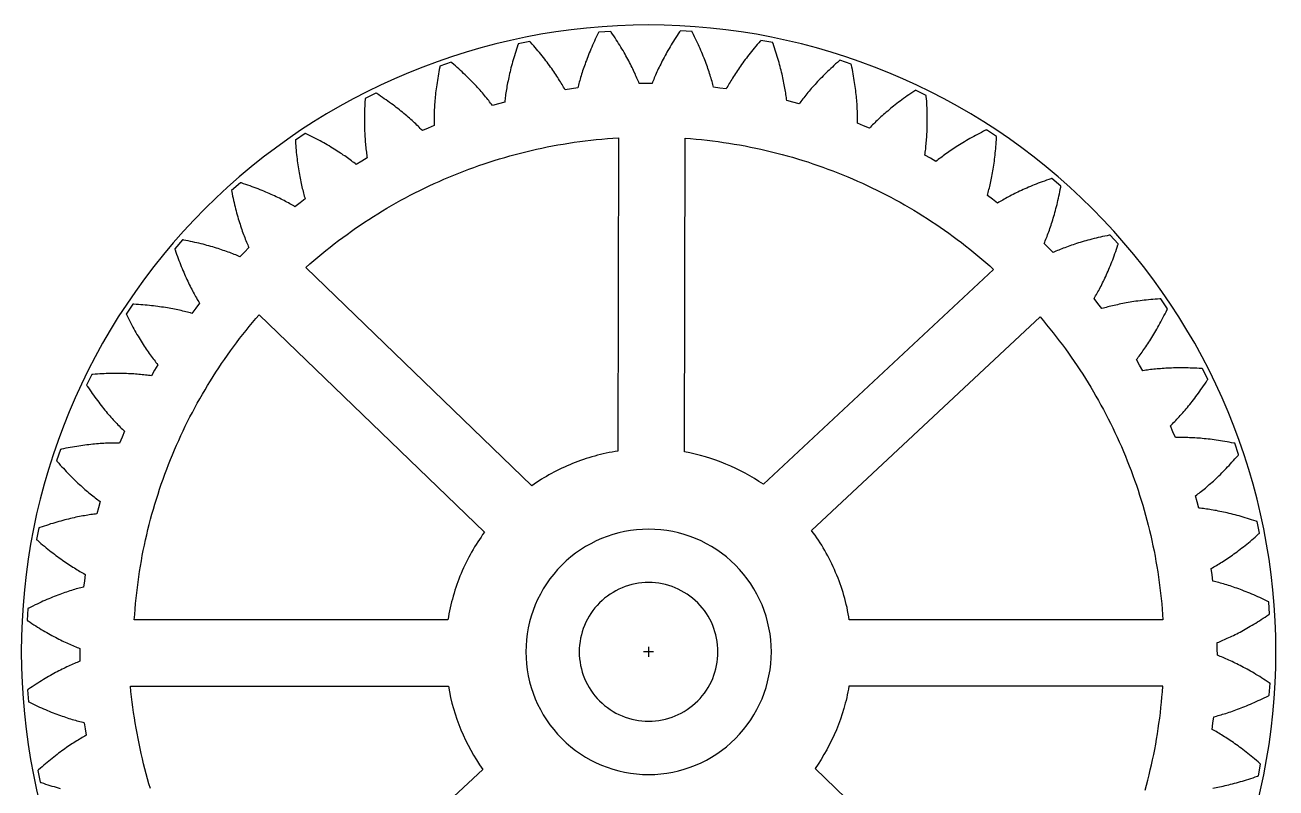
# Model space of a CAD drawing. Extents: x 110 to 1151, y 62 to 319.
# Drawn here: x 916.7 to 1151.1, y 171.1 to 314.2 of the extents above; entities that cross this region are included whole.
import ezdxf

# ---------------------------------------------------------------- set-up
doc = ezdxf.new("R2010")
doc.units = 0
for name, color, linetype in [('GEARPOCKET', 96, 'CONTINUOUS'), ('HOLES', 1, 'CONTINUOUS'), ('POCKET', 5, 'CONTINUOUS'), ('PROFILE', 7, 'CONTINUOUS')]:
    doc.layers.add(name, color=color, linetype=linetype)

msp = doc.modelspace()

# ---------------------------------------------------------------- linework, layer by layer
at = {"layer": 'GEARPOCKET'}
for points in [[(1033.58, 314.22, 0.414214), (916.02, 196.66, 0.414214), (1033.58, 79.09, 0.414214), (1151.15, 196.66, 0.414214)], [(1033.58, 219.66, 0.414214), (1010.58, 196.66, 0.414214), (1033.58, 173.66, 0.414214), (1056.58, 196.66, 0.414214)]]:
    msp.add_lwpolyline(points, format="xyb", close=True, dxfattribs=at)
at = {"layer": 'HOLES'}
for points in [[(1011.69, 227.82), (969.35, 268.76), (970.09, 269.41), (970.84, 270.06), (971.59, 270.7), (972.36, 271.33), (973.12, 271.96), (973.9, 272.57), (974.68, 273.18), (975.47, 273.78), (976.26, 274.38), (977.06, 274.96), (977.87, 275.54), (978.68, 276.11), (979.5, 276.67), (980.33, 277.22), (981.16, 277.77), (982, 278.3), (982.84, 278.83), (983.69, 279.35), (984.54, 279.86), (985.4, 280.36), (986.27, 280.85), (987.14, 281.34), (988.01, 281.82), (988.9, 282.28), (989.78, 282.74), (990.68, 283.19), (991.57, 283.63), (992.48, 284.06), (993.38, 284.48), (994.3, 284.9), (995.22, 285.3), (996.14, 285.69), (997.07, 286.08), (998, 286.45), (998.94, 286.82), (999.88, 287.18), (1000.83, 287.52), (1001.78, 287.86), (1002.74, 288.19), (1003.7, 288.51), (1004.66, 288.82), (1005.63, 289.11), (1006.61, 289.4), (1007.58, 289.68), (1008.57, 289.95), (1009.55, 290.21), (1010.54, 290.46), (1011.54, 290.69), (1012.54, 290.92), (1013.54, 291.14), (1014.55, 291.35), (1015.56, 291.54), (1016.57, 291.73), (1017.59, 291.9), (1018.61, 292.07), (1019.63, 292.22), (1020.66, 292.36), (1021.69, 292.5), (1022.73, 292.62), (1023.77, 292.73), (1024.81, 292.83), (1025.85, 292.92), (1026.9, 292.99), (1027.95, 293.06), (1027.83, 234.31), (1027.28, 234.22), (1026.72, 234.12), (1026.17, 234.02), (1025.62, 233.91), (1025.08, 233.79), (1024.54, 233.66), (1024, 233.52), (1023.47, 233.38), (1022.93, 233.23), (1022.4, 233.07), (1021.88, 232.91), (1021.36, 232.73), (1020.84, 232.55), (1020.32, 232.36), (1019.81, 232.17), (1019.3, 231.97), (1018.79, 231.76), (1018.29, 231.54), (1017.8, 231.32), (1017.3, 231.09), (1016.81, 230.86), (1016.33, 230.61), (1015.84, 230.36), (1015.37, 230.11), (1014.89, 229.84), (1014.42, 229.57), (1013.96, 229.3), (1013.5, 229.02), (1013.04, 228.73), (1012.59, 228.43), (1012.14, 228.13)], [(1055.09, 228.09), (1054.26, 228.64), (1053.42, 229.17), (1052.57, 229.68), (1051.7, 230.16), (1050.81, 230.63), (1049.92, 231.07), (1049.01, 231.49), (1048.08, 231.88), (1047.15, 232.25), (1046.2, 232.6), (1045.24, 232.92), (1044.27, 233.22), (1043.29, 233.49), (1042.3, 233.74), (1041.3, 233.96), (1040.29, 234.15), (1040.41, 292.98), (1041.44, 292.91), (1042.48, 292.82), (1043.51, 292.72), (1044.54, 292.61), (1045.57, 292.49), (1046.59, 292.35), (1047.61, 292.21), (1048.62, 292.06), (1049.63, 291.89), (1050.64, 291.72), (1051.65, 291.53), (1052.65, 291.34), (1053.65, 291.13), (1054.64, 290.92), (1055.63, 290.69), (1056.62, 290.46), (1057.6, 290.21), (1058.58, 289.96), (1059.55, 289.69), (1060.52, 289.41), (1061.48, 289.13), (1062.45, 288.83), (1063.4, 288.53), (1064.36, 288.21), (1065.3, 287.89), (1066.25, 287.56), (1067.19, 287.21), (1068.12, 286.86), (1069.05, 286.5), (1069.98, 286.13), (1070.9, 285.75), (1071.81, 285.36), (1072.73, 284.96), (1073.63, 284.55), (1074.53, 284.13), (1075.43, 283.71), (1076.32, 283.27), (1077.21, 282.83), (1078.09, 282.38), (1078.96, 281.92), (1079.83, 281.45), (1080.7, 280.97), (1081.56, 280.48), (1082.41, 279.99), (1083.26, 279.48), (1084.1, 278.97), (1084.94, 278.45), (1085.77, 277.92), (1086.59, 277.38), (1087.41, 276.84), (1088.23, 276.28), (1089.04, 275.72), (1089.84, 275.15), (1090.63, 274.58), (1091.42, 273.99), (1092.21, 273.4), (1092.98, 272.8), (1093.75, 272.19), (1094.52, 271.57), (1095.28, 270.95), (1096.03, 270.32), (1096.77, 269.68), (1097.51, 269.03), (1098.24, 268.38)], [(937.2, 202.65), (937.27, 203.67), (937.35, 204.69), (937.44, 205.71), (937.54, 206.72), (937.65, 207.73), (937.77, 208.74), (937.9, 209.74), (938.04, 210.74), (938.19, 211.74), (938.35, 212.74), (938.52, 213.73), (938.7, 214.71), (938.89, 215.7), (939.09, 216.68), (939.31, 217.65), (939.53, 218.62), (939.76, 219.59), (940, 220.56), (940.25, 221.52), (940.51, 222.48), (940.78, 223.43), (941.05, 224.38), (941.34, 225.32), (941.64, 226.26), (941.95, 227.2), (942.26, 228.13), (942.59, 229.06), (942.92, 229.99), (943.27, 230.9), (943.62, 231.82), (943.98, 232.73), (944.35, 233.64), (944.73, 234.54), (945.12, 235.43), (945.52, 236.33), (945.92, 237.21), (946.34, 238.1), (946.76, 238.97), (947.19, 239.85), (947.63, 240.71), (948.08, 241.58), (948.54, 242.43), (949, 243.28), (949.47, 244.13), (949.96, 244.97), (950.45, 245.81), (950.94, 246.64), (951.45, 247.47), (951.96, 248.29), (952.49, 249.1), (953.02, 249.91), (953.55, 250.71), (954.1, 251.51), (954.65, 252.3), (955.21, 253.09), (955.78, 253.87), (956.36, 254.64), (956.94, 255.41), (957.53, 256.17), (958.13, 256.93), (958.74, 257.68), (959.35, 258.42), (959.97, 259.16), (960.6, 259.89), (1002.81, 219.09), (1002.48, 218.64), (1002.17, 218.19), (1001.86, 217.73), (1001.55, 217.27), (1001.26, 216.8), (1000.97, 216.33), (1000.68, 215.85), (1000.41, 215.37), (1000.14, 214.88), (999.87, 214.39), (999.62, 213.9), (999.37, 213.4), (999.13, 212.9), (998.89, 212.39), (998.67, 211.88), (998.45, 211.36), (998.23, 210.85), (998.03, 210.32), (997.83, 209.8), (997.64, 209.27), (997.46, 208.74), (997.28, 208.2), (997.11, 207.66), (996.95, 207.12), (996.8, 206.57), (996.66, 206.02), (996.52, 205.47), (996.4, 204.91), (996.28, 204.35), (996.17, 203.79), (996.06, 203.22), (995.97, 202.65)], [(1071.19, 202.65), (1071.1, 203.24), (1070.99, 203.82), (1070.88, 204.39), (1070.76, 204.97), (1070.62, 205.54), (1070.48, 206.1), (1070.34, 206.67), (1070.18, 207.23), (1070.01, 207.78), (1069.84, 208.34), (1069.66, 208.89), (1069.47, 209.43), (1069.27, 209.97), (1069.07, 210.51), (1068.85, 211.04), (1068.63, 211.57), (1068.4, 212.1), (1068.17, 212.62), (1067.92, 213.14), (1067.67, 213.65), (1067.41, 214.16), (1067.14, 214.67), (1066.87, 215.17), (1066.59, 215.66), (1066.3, 216.15), (1066.01, 216.64), (1065.7, 217.12), (1065.4, 217.6), (1065.08, 218.07), (1064.76, 218.53), (1064.43, 219), (1064.09, 219.45), (1106.94, 259.46), (1107.56, 258.73), (1108.17, 258), (1108.77, 257.26), (1109.37, 256.51), (1109.96, 255.76), (1110.54, 255), (1111.11, 254.23), (1111.68, 253.46), (1112.24, 252.69), (1112.79, 251.91), (1113.34, 251.12), (1113.87, 250.33), (1114.4, 249.53), (1114.92, 248.72), (1115.44, 247.91), (1115.94, 247.1), (1116.44, 246.28), (1116.93, 245.45), (1117.41, 244.62), (1117.89, 243.79), (1118.35, 242.95), (1118.81, 242.1), (1119.26, 241.25), (1119.7, 240.39), (1120.13, 239.53), (1120.56, 238.66), (1120.97, 237.79), (1121.38, 236.92), (1121.78, 236.04), (1122.17, 235.15), (1122.55, 234.26), (1122.93, 233.37), (1123.29, 232.47), (1123.65, 231.57), (1123.99, 230.66), (1124.33, 229.75), (1124.66, 228.83), (1124.98, 227.91), (1125.29, 226.98), (1125.59, 226.05), (1125.88, 225.12), (1126.17, 224.18), (1126.44, 223.24), (1126.71, 222.3), (1126.96, 221.35), (1127.21, 220.4), (1127.44, 219.44), (1127.67, 218.48), (1127.89, 217.52), (1128.1, 216.55), (1128.3, 215.58), (1128.48, 214.6), (1128.66, 213.62), (1128.83, 212.64), (1128.99, 211.66), (1129.14, 210.67), (1129.28, 209.68), (1129.41, 208.68), (1129.53, 207.69), (1129.63, 206.69), (1129.73, 205.68), (1129.82, 204.68), (1129.9, 203.67), (1129.97, 202.65)]]:
    msp.add_lwpolyline(points, close=True, dxfattribs=at)
msp.add_lwpolyline([(1033.58, 209.66, 0.414214), (1020.58, 196.66, 0.414214), (1033.58, 183.66, 0.414214), (1046.58, 196.66, 0.414214)], format="xyb", close=True, dxfattribs=at)
for points in [[(940.21, 171.01), (939.94, 171.93), (939.68, 172.87), (939.43, 173.8), (939.19, 174.74), (938.95, 175.68), (938.73, 176.63), (938.51, 177.57), (938.3, 178.53), (938.1, 179.48), (937.91, 180.44), (937.72, 181.4), (937.55, 182.37), (937.38, 183.34), (937.22, 184.31), (937.07, 185.28), (936.93, 186.26), (936.8, 187.24), (936.68, 188.22), (936.56, 189.21), (936.46, 190.2), (996.05, 190.2), (996.25, 189.15), (996.47, 188.11), (996.73, 187.07), (997.01, 186.05), (997.32, 185.03), (997.66, 184.03), (998.02, 183.03), (998.41, 182.05), (998.83, 181.07), (999.28, 180.11), (999.76, 179.16), (1000.26, 178.23), (1000.78, 177.3), (1001.34, 176.4), (1001.91, 175.5), (1002.52, 174.63), (959.62, 134.57)], [(1126.63, 170.75), (1126.89, 171.69), (1127.14, 172.63), (1127.37, 173.58), (1127.6, 174.53), (1127.82, 175.48), (1128.03, 176.44), (1128.23, 177.4), (1128.42, 178.37), (1128.6, 179.34), (1128.77, 180.31), (1128.93, 181.28), (1129.08, 182.26), (1129.22, 183.24), (1129.36, 184.23), (1129.48, 185.21), (1129.59, 186.2), (1129.69, 187.2), (1129.78, 188.19), (1129.86, 189.19), (1129.94, 190.2), (1071.12, 190.2), (1071.02, 189.67), (1070.92, 189.14), (1070.81, 188.61), (1070.7, 188.09), (1070.57, 187.57), (1070.44, 187.06), (1070.16, 186.03), (1069.85, 185.02), (1069.52, 184.02), (1069.15, 183.03), (1068.77, 182.06), (1068.35, 181.09), (1067.91, 180.15), (1067.44, 179.21), (1066.95, 178.3), (1066.44, 177.39), (1065.9, 176.5), (1065.34, 175.63), (1064.76, 174.78), (1107.01, 133.93)]]:
    msp.add_lwpolyline(points, dxfattribs=at)
at = {"layer": 'POCKET'}
msp.add_lwpolyline([(1033.58, 209.66, 0.414214), (1020.58, 196.66, 0.414214), (1033.58, 183.66, 0.414214), (1046.58, 196.66, 0.414214)], format="xyb", close=True, dxfattribs=at)
at = {"layer": 'PROFILE'}
for points in [[(1139.31, 171.11), (1139.62, 171.17), (1139.94, 171.23), (1140.26, 171.29), (1140.59, 171.35), (1140.92, 171.42), (1141.26, 171.5), (1141.6, 171.57), (1141.94, 171.65), (1142.29, 171.74), (1142.65, 171.83), (1143.01, 171.92), (1143.37, 172.01), (1143.74, 172.11), (1144.11, 172.22), (1144.49, 172.32), (1144.87, 172.44), (1145.26, 172.55), (1145.65, 172.67), (1146.04, 172.8), (1146.44, 172.93), (1146.84, 173.06), (1147.25, 173.2), (1147.66, 173.35), (1147.76, 173.38), (1147.81, 173.4), (1147.84, 173.41), (1148.26, 175.61), (1148.26, 175.61), (1148.24, 175.63), (1148.2, 175.66), (1148.12, 175.73), (1147.79, 176.02), (1147.47, 176.3), (1147.14, 176.58), (1146.82, 176.84), (1146.51, 177.11), (1146.19, 177.36), (1145.87, 177.62), (1145.56, 177.86), (1145.25, 178.1), (1144.95, 178.34), (1144.64, 178.57), (1144.34, 178.79), (1144.04, 179.01), (1143.74, 179.23), (1143.45, 179.44), (1143.16, 179.64), (1142.87, 179.84), (1142.59, 180.03), (1142.3, 180.22), (1142.02, 180.4), (1141.75, 180.58), (1141.47, 180.75), (1141.2, 180.92), (1140.94, 181.09), (1140.67, 181.25), (1140.42, 181.4), (1140.16, 181.55), (1139.91, 181.7), (1139.66, 181.84), (1139.41, 181.98), (1139.17, 182.11), (1139.31, 183.3), (1139.47, 184.49), (1139.74, 184.56), (1140.01, 184.63), (1140.29, 184.7), (1140.57, 184.78), (1140.85, 184.86), (1141.14, 184.95), (1141.44, 185.04), (1141.74, 185.13), (1142.04, 185.23), (1142.35, 185.33), (1142.66, 185.43), (1142.97, 185.54), (1143.3, 185.65), (1143.62, 185.77), (1143.95, 185.89), (1144.28, 186.01), (1144.62, 186.14), (1144.96, 186.27), (1145.3, 186.41), (1145.65, 186.55), (1146, 186.7), (1146.36, 186.85), (1146.72, 187.01), (1147.08, 187.17), (1147.45, 187.34), (1147.82, 187.51), (1148.19, 187.68), (1148.57, 187.86), (1148.95, 188.05), (1149.34, 188.24), (1149.72, 188.43), (1149.82, 188.48), (1149.87, 188.51), (1149.89, 188.52), (1150.03, 190.76), (1150.01, 190.77), (1149.96, 190.8), (1149.87, 190.86), (1149.51, 191.1), (1149.15, 191.34), (1148.79, 191.57), (1148.44, 191.79), (1148.09, 192.01), (1147.74, 192.23), (1147.4, 192.44), (1147.06, 192.64), (1146.72, 192.84), (1146.38, 193.03), (1146.05, 193.22), (1145.72, 193.4), (1145.4, 193.58), (1145.08, 193.75), (1144.76, 193.92), (1144.44, 194.09), (1144.13, 194.25), (1143.82, 194.4), (1143.52, 194.55), (1143.22, 194.69), (1142.92, 194.84), (1142.63, 194.97), (1142.34, 195.1), (1142.05, 195.23), (1141.77, 195.36), (1141.49, 195.48), (1141.22, 195.59), (1140.95, 195.7), (1140.68, 195.81), (1140.42, 195.91), (1140.16, 196.01), (1140.15, 197.21), (1140.15, 197.21), (1140.15, 198.41), (1140.41, 198.51), (1140.67, 198.62), (1140.93, 198.73), (1141.2, 198.85), (1141.47, 198.96), (1141.75, 199.09), (1142.03, 199.21), (1142.32, 199.34), (1142.6, 199.48), (1142.9, 199.62), (1143.19, 199.76), (1143.49, 199.91), (1143.79, 200.06), (1144.1, 200.22), (1144.41, 200.38), (1144.72, 200.55), (1145.04, 200.72), (1145.36, 200.9), (1145.68, 201.08), (1146.01, 201.27), (1146.34, 201.46), (1146.67, 201.66), (1147.01, 201.86), (1147.35, 202.07), (1147.69, 202.28), (1148.04, 202.5), (1148.38, 202.72), (1148.73, 202.95), (1149.09, 203.18), (1149.44, 203.42), (1149.8, 203.66), (1149.89, 203.73), (1149.94, 203.76), (1149.96, 203.77), (1149.8, 206.01), (1149.78, 206.02), (1149.73, 206.04), (1149.63, 206.09), (1149.24, 206.28), (1148.86, 206.47), (1148.47, 206.65), (1148.09, 206.83), (1147.72, 207), (1147.34, 207.17), (1146.98, 207.33), (1146.61, 207.48), (1146.25, 207.64), (1145.89, 207.79), (1145.54, 207.93), (1145.19, 208.07), (1144.84, 208.2), (1144.5, 208.33), (1144.16, 208.46), (1143.83, 208.58), (1143.5, 208.69), (1143.17, 208.81), (1142.85, 208.92), (1142.54, 209.02), (1142.22, 209.12), (1141.91, 209.22), (1141.61, 209.31), (1141.31, 209.4), (1141.01, 209.49), (1140.72, 209.57), (1140.44, 209.65), (1140.15, 209.72), (1139.88, 209.8), (1139.6, 209.87), (1139.34, 209.93), (1139.17, 211.12), (1139.01, 212.31), (1139.25, 212.44), (1139.5, 212.58), (1139.74, 212.73), (1140, 212.87), (1140.25, 213.03), (1140.51, 213.18), (1140.77, 213.35), (1141.03, 213.51), (1141.3, 213.68), (1141.57, 213.86), (1141.85, 214.04), (1142.13, 214.23), (1142.41, 214.42), (1142.69, 214.62), (1142.97, 214.82), (1143.26, 215.02), (1143.56, 215.24), (1143.85, 215.45), (1144.15, 215.68), (1144.45, 215.9), (1144.75, 216.14), (1145.05, 216.37), (1145.36, 216.62), (1145.67, 216.87), (1145.98, 217.12), (1146.29, 217.38), (1146.61, 217.65), (1146.93, 217.92), (1147.25, 218.2), (1147.57, 218.48), (1147.89, 218.77), (1147.98, 218.85), (1148.02, 218.88), (1148.04, 218.9), (1148.04, 218.9), (1147.59, 221.09), (1147.59, 221.1), (1147.56, 221.1), (1147.51, 221.12), (1147.41, 221.16), (1147, 221.3), (1146.59, 221.43), (1146.18, 221.56), (1145.79, 221.69), (1145.39, 221.81), (1145, 221.93), (1144.61, 222.04), (1144.23, 222.15), (1143.85, 222.25), (1143.48, 222.35), (1143.11, 222.45), (1142.74, 222.54), (1142.38, 222.62), (1142.03, 222.71), (1141.68, 222.79), (1141.33, 222.87), (1140.99, 222.94), (1140.65, 223.01), (1140.32, 223.07), (1139.99, 223.14), (1139.67, 223.2), (1139.35, 223.25), (1139.03, 223.3), (1138.72, 223.35), (1138.42, 223.4), (1138.12, 223.44), (1137.83, 223.49), (1137.54, 223.52), (1137.25, 223.56), (1136.97, 223.59), (1136.7, 223.62), (1136.37, 224.78), (1136.07, 225.93), (1136.29, 226.1), (1136.51, 226.27), (1136.74, 226.44), (1136.97, 226.62), (1137.2, 226.81), (1137.44, 227), (1137.67, 227.19), (1137.91, 227.39), (1138.16, 227.6), (1138.4, 227.81), (1138.65, 228.03), (1138.9, 228.25), (1139.16, 228.47), (1139.41, 228.7), (1139.67, 228.94), (1139.93, 229.18), (1140.19, 229.43), (1140.45, 229.69), (1140.72, 229.94), (1140.99, 230.21), (1141.25, 230.48), (1141.53, 230.76), (1141.8, 231.04), (1142.07, 231.33), (1142.35, 231.62), (1142.62, 231.92), (1142.9, 232.22), (1143.18, 232.54), (1143.46, 232.85), (1143.75, 233.18), (1144.03, 233.51), (1144.1, 233.59), (1144.14, 233.63), (1144.15, 233.65), (1144.15, 233.65), (1143.42, 235.77), (1143.42, 235.77), (1143.4, 235.77), (1143.34, 235.78), (1143.24, 235.81), (1142.81, 235.89), (1142.39, 235.97), (1141.97, 236.05), (1141.56, 236.12), (1141.15, 236.19), (1140.75, 236.25), (1140.35, 236.31), (1139.96, 236.37), (1139.57, 236.42), (1139.19, 236.47), (1138.81, 236.52), (1138.43, 236.56), (1138.06, 236.6), (1137.7, 236.64), (1137.34, 236.68), (1136.99, 236.71), (1136.64, 236.73), (1136.3, 236.76), (1135.96, 236.78), (1135.62, 236.8), (1135.29, 236.82), (1134.97, 236.83), (1134.65, 236.84), (1134.34, 236.85), (1134.03, 236.86), (1133.73, 236.86), (1133.43, 236.86), (1133.14, 236.86), (1132.85, 236.86), (1132.57, 236.86), (1132.3, 236.85), (1131.82, 237.95), (1131.37, 239.06), (1131.57, 239.25), (1131.77, 239.45), (1131.97, 239.65), (1132.17, 239.86), (1132.38, 240.08), (1132.59, 240.3), (1132.8, 240.52), (1133.01, 240.75), (1133.22, 240.98), (1133.44, 241.23), (1133.66, 241.47), (1133.88, 241.72), (1134.1, 241.98), (1134.32, 242.24), (1134.55, 242.51), (1134.77, 242.79), (1135, 243.07), (1135.23, 243.35), (1135.46, 243.64), (1135.69, 243.94), (1135.92, 244.24), (1136.15, 244.55), (1136.38, 244.87), (1136.62, 245.19), (1136.85, 245.52), (1137.09, 245.85), (1137.33, 246.19), (1137.56, 246.53), (1137.8, 246.89), (1138.04, 247.24), (1138.27, 247.61), (1138.33, 247.7), (1138.36, 247.74), (1138.38, 247.77), (1138.38, 247.77), (1137.38, 249.77), (1137.38, 249.77), (1137.35, 249.77), (1137.3, 249.78), (1137.19, 249.78), (1136.75, 249.81), (1136.33, 249.84), (1135.9, 249.86), (1135.48, 249.87), (1135.07, 249.89), (1134.66, 249.9), (1134.26, 249.91), (1133.86, 249.92), (1133.47, 249.92), (1133.09, 249.92), (1132.7, 249.91), (1132.33, 249.91), (1131.96, 249.9), (1131.59, 249.89), (1131.23, 249.88), (1130.88, 249.86), (1130.53, 249.84), (1130.18, 249.82), (1129.84, 249.8), (1129.51, 249.77), (1129.18, 249.75), (1128.86, 249.72), (1128.54, 249.69), (1128.23, 249.66), (1127.93, 249.62), (1127.63, 249.59), (1127.33, 249.55), (1127.04, 249.51), (1126.76, 249.47), (1126.48, 249.43), (1126.21, 249.39), (1125.59, 250.42), (1125, 251.46), (1125.17, 251.68), (1125.34, 251.9), (1125.51, 252.13), (1125.69, 252.36), (1125.87, 252.6), (1126.04, 252.84), (1126.22, 253.09), (1126.4, 253.35), (1126.59, 253.61), (1126.77, 253.88), (1126.95, 254.15), (1127.14, 254.43), (1127.32, 254.71), (1127.51, 255), (1127.7, 255.3), (1127.89, 255.6), (1128.07, 255.91), (1128.26, 256.22), (1128.45, 256.54), (1128.64, 256.86), (1128.83, 257.2), (1129.02, 257.53), (1129.21, 257.87), (1129.4, 258.22), (1129.59, 258.58), (1129.78, 258.94), (1129.97, 259.31), (1130.16, 259.68), (1130.35, 260.06), (1130.54, 260.44), (1130.73, 260.84), (1130.78, 260.93), (1130.8, 260.98), (1130.81, 261.01), (1130.81, 261.01), (1129.56, 262.86), (1129.56, 262.86), (1129.53, 262.86), (1129.48, 262.86), (1129.37, 262.85), (1128.93, 262.82), (1128.51, 262.79), (1128.08, 262.76), (1127.67, 262.72), (1127.25, 262.68), (1126.85, 262.64), (1126.45, 262.6), (1126.05, 262.55), (1125.67, 262.5), (1125.28, 262.45), (1124.9, 262.4), (1124.53, 262.34), (1124.16, 262.29), (1123.8, 262.23), (1123.45, 262.17), (1123.1, 262.1), (1122.75, 262.04), (1122.42, 261.98), (1122.08, 261.91), (1121.76, 261.84), (1121.43, 261.77), (1121.12, 261.7), (1120.81, 261.63), (1120.5, 261.56), (1120.21, 261.49), (1119.91, 261.41), (1119.62, 261.34), (1119.34, 261.26), (1119.07, 261.18), (1118.8, 261.11), (1118.53, 261.03), (1117.79, 261.97), (1117.06, 262.92), (1117.2, 263.16), (1117.34, 263.4), (1117.49, 263.65), (1117.63, 263.91), (1117.77, 264.17), (1117.92, 264.43), (1118.06, 264.7), (1118.21, 264.98), (1118.36, 265.26), (1118.5, 265.55), (1118.65, 265.85), (1118.8, 266.15), (1118.94, 266.45), (1119.09, 266.76), (1119.24, 267.08), (1119.39, 267.4), (1119.53, 267.73), (1119.68, 268.07), (1119.82, 268.41), (1119.97, 268.76), (1120.12, 269.11), (1120.26, 269.47), (1120.4, 269.83), (1120.55, 270.2), (1120.69, 270.58), (1120.83, 270.96), (1120.97, 271.35), (1121.11, 271.75), (1121.25, 272.15), (1121.39, 272.55), (1121.52, 272.97), (1121.55, 273.07), (1121.57, 273.12), (1121.58, 273.15), (1121.58, 273.15), (1120.1, 274.82), (1120.1, 274.82), (1120.07, 274.82), (1120.01, 274.81), (1119.91, 274.79), (1119.48, 274.7), (1119.06, 274.62), (1118.65, 274.53), (1118.24, 274.44), (1117.84, 274.34), (1117.44, 274.25), (1117.05, 274.15), (1116.66, 274.06), (1116.28, 273.96), (1115.91, 273.86), (1115.54, 273.75), (1115.18, 273.65), (1114.82, 273.55), (1114.47, 273.44), (1114.13, 273.34), (1113.79, 273.23), (1113.46, 273.12), (1113.13, 273.01), (1112.81, 272.9), (1112.49, 272.79), (1112.18, 272.68), (1111.88, 272.57), (1111.58, 272.46), (1111.29, 272.35), (1111, 272.24), (1110.72, 272.13), (1110.45, 272.01), (1110.18, 271.9), (1109.91, 271.79), (1109.65, 271.68), (1109.4, 271.57), (1108.54, 272.4), (1107.7, 273.25), (1107.81, 273.51), (1107.91, 273.77), (1108.02, 274.03), (1108.13, 274.3), (1108.24, 274.58), (1108.35, 274.86), (1108.46, 275.15), (1108.57, 275.44), (1108.68, 275.74), (1108.78, 276.05), (1108.89, 276.36), (1109, 276.67), (1109.1, 277), (1109.21, 277.33), (1109.31, 277.66), (1109.42, 278), (1109.52, 278.34), (1109.62, 278.7), (1109.72, 279.05), (1109.82, 279.42), (1109.92, 279.78), (1110.01, 280.16), (1110.11, 280.54), (1110.2, 280.93), (1110.29, 281.32), (1110.39, 281.72), (1110.47, 282.12), (1110.56, 282.53), (1110.64, 282.94), (1110.73, 283.37), (1110.81, 283.79), (1110.83, 283.9), (1110.84, 283.95), (1110.84, 283.98), (1110.84, 283.98), (1109.15, 285.45), (1109.15, 285.45), (1109.13, 285.44), (1109.07, 285.42), (1108.97, 285.39), (1108.56, 285.25), (1108.15, 285.11), (1107.75, 284.96), (1107.36, 284.82), (1106.97, 284.68), (1106.59, 284.53), (1106.22, 284.38), (1105.85, 284.24), (1105.49, 284.09), (1105.13, 283.94), (1104.78, 283.79), (1104.43, 283.64), (1104.09, 283.49), (1103.76, 283.34), (1103.43, 283.19), (1103.11, 283.04), (1102.79, 282.89), (1102.48, 282.74), (1102.18, 282.59), (1101.88, 282.44), (1101.59, 282.29), (1101.3, 282.14), (1101.02, 281.99), (1100.74, 281.84), (1100.47, 281.7), (1100.21, 281.55), (1099.95, 281.4), (1099.7, 281.26), (1099.45, 281.11), (1099.21, 280.97), (1098.98, 280.82), (1098.02, 281.54), (1097.07, 282.27), (1097.14, 282.54), (1097.21, 282.81), (1097.29, 283.09), (1097.36, 283.37), (1097.43, 283.66), (1097.5, 283.95), (1097.57, 284.25), (1097.64, 284.56), (1097.71, 284.87), (1097.78, 285.18), (1097.84, 285.51), (1097.91, 285.83), (1097.97, 286.17), (1098.03, 286.51), (1098.09, 286.85), (1098.15, 287.2), (1098.21, 287.56), (1098.26, 287.92), (1098.31, 288.29), (1098.37, 288.66), (1098.41, 289.04), (1098.46, 289.42), (1098.51, 289.81), (1098.55, 290.21), (1098.59, 290.61), (1098.63, 291.01), (1098.66, 291.42), (1098.69, 291.84), (1098.72, 292.26), (1098.75, 292.69), (1098.77, 293.13), (1098.78, 293.24), (1098.78, 293.29), (1098.78, 293.32), (1098.78, 293.32), (1096.92, 294.55), (1096.92, 294.55), (1096.89, 294.54), (1096.84, 294.52), (1096.74, 294.47), (1096.35, 294.28), (1095.97, 294.08), (1095.59, 293.89), (1095.22, 293.7), (1094.86, 293.5), (1094.5, 293.31), (1094.15, 293.11), (1093.8, 292.92), (1093.46, 292.73), (1093.12, 292.53), (1092.79, 292.34), (1092.47, 292.15), (1092.15, 291.95), (1091.84, 291.76), (1091.54, 291.57), (1091.24, 291.38), (1090.94, 291.19), (1090.66, 291), (1090.38, 290.81), (1090.1, 290.62), (1089.83, 290.44), (1089.56, 290.25), (1089.3, 290.07), (1089.05, 289.88), (1088.8, 289.7), (1088.56, 289.52), (1088.32, 289.34), (1088.09, 289.16), (1087.87, 288.99), (1087.65, 288.81), (1087.43, 288.64), (1086.38, 289.22), (1085.35, 289.83), (1085.39, 290.1), (1085.42, 290.38), (1085.46, 290.66), (1085.5, 290.95), (1085.53, 291.25), (1085.56, 291.55), (1085.59, 291.85), (1085.62, 292.17), (1085.65, 292.48), (1085.67, 292.81), (1085.7, 293.13), (1085.72, 293.47), (1085.74, 293.81), (1085.75, 294.15), (1085.77, 294.5), (1085.78, 294.85), (1085.79, 295.21), (1085.8, 295.58), (1085.8, 295.95), (1085.8, 296.33), (1085.8, 296.71), (1085.8, 297.1), (1085.79, 297.49), (1085.78, 297.89), (1085.77, 298.29), (1085.75, 298.7), (1085.73, 299.11), (1085.71, 299.53), (1085.69, 299.95), (1085.66, 300.38), (1085.62, 300.81), (1085.62, 300.92), (1085.61, 300.97), (1085.61, 301), (1085.61, 301), (1083.6, 301.98), (1083.6, 301.98), (1083.57, 301.97), (1083.53, 301.94), (1083.44, 301.87), (1083.08, 301.63), (1082.72, 301.39), (1082.37, 301.15), (1082.03, 300.91), (1081.69, 300.67), (1081.36, 300.43), (1081.04, 300.19), (1080.72, 299.96), (1080.41, 299.72), (1080.1, 299.48), (1079.8, 299.25), (1079.5, 299.02), (1079.21, 298.78), (1078.93, 298.55), (1078.65, 298.32), (1078.38, 298.09), (1078.12, 297.87), (1077.85, 297.64), (1077.6, 297.42), (1077.35, 297.2), (1077.11, 296.97), (1076.87, 296.76), (1076.63, 296.54), (1076.41, 296.32), (1076.19, 296.11), (1075.97, 295.9), (1075.76, 295.69), (1075.55, 295.49), (1075.35, 295.28), (1075.15, 295.08), (1074.96, 294.88), (1073.85, 295.32), (1072.74, 295.79), (1072.75, 296.06), (1072.75, 296.34), (1072.75, 296.63), (1072.74, 296.92), (1072.74, 297.22), (1072.73, 297.52), (1072.72, 297.83), (1072.71, 298.14), (1072.69, 298.46), (1072.68, 298.78), (1072.66, 299.11), (1072.64, 299.44), (1072.61, 299.78), (1072.58, 300.13), (1072.55, 300.47), (1072.52, 300.83), (1072.48, 301.19), (1072.44, 301.55), (1072.39, 301.92), (1072.35, 302.29), (1072.3, 302.67), (1072.24, 303.05), (1072.18, 303.44), (1072.12, 303.83), (1072.06, 304.23), (1071.99, 304.63), (1071.91, 305.04), (1071.84, 305.45), (1071.76, 305.87), (1071.67, 306.29), (1071.58, 306.71), (1071.56, 306.82), (1071.55, 306.87), (1071.54, 306.9), (1071.54, 306.9), (1069.42, 307.61), (1069.42, 307.61), (1069.4, 307.59), (1069.36, 307.55), (1069.28, 307.48), (1068.95, 307.2), (1068.63, 306.91), (1068.31, 306.63), (1068.01, 306.34), (1067.7, 306.06), (1067.41, 305.78), (1067.12, 305.5), (1066.83, 305.23), (1066.55, 304.95), (1066.28, 304.68), (1066.01, 304.4), (1065.75, 304.13), (1065.49, 303.87), (1065.24, 303.6), (1065, 303.34), (1064.76, 303.07), (1064.52, 302.81), (1064.29, 302.56), (1064.07, 302.3), (1063.85, 302.05), (1063.64, 301.8), (1063.43, 301.55), (1063.23, 301.3), (1063.03, 301.06), (1062.84, 300.82), (1062.65, 300.58), (1062.47, 300.35), (1062.29, 300.12), (1062.12, 299.89), (1061.95, 299.66), (1061.79, 299.44), (1060.63, 299.74), (1059.47, 300.05), (1059.44, 300.32), (1059.4, 300.6), (1059.36, 300.89), (1059.32, 301.18), (1059.28, 301.47), (1059.23, 301.77), (1059.18, 302.07), (1059.13, 302.38), (1059.07, 302.69), (1059.01, 303.01), (1058.95, 303.33), (1058.88, 303.66), (1058.82, 303.99), (1058.74, 304.33), (1058.67, 304.67), (1058.59, 305.02), (1058.5, 305.37), (1058.41, 305.72), (1058.32, 306.08), (1058.23, 306.45), (1058.13, 306.82), (1058.02, 307.19), (1057.91, 307.56), (1057.8, 307.95), (1057.69, 308.33), (1057.57, 308.72), (1057.44, 309.11), (1057.31, 309.51), (1057.18, 309.91), (1057.04, 310.32), (1056.89, 310.73), (1056.86, 310.83), (1056.84, 310.89), (1056.83, 310.91), (1056.83, 310.91), (1054.63, 311.34), (1054.63, 311.34), (1054.61, 311.32), (1054.58, 311.27), (1054.5, 311.19), (1054.22, 310.87), (1053.94, 310.54), (1053.66, 310.22), (1053.39, 309.9), (1053.13, 309.58), (1052.87, 309.26), (1052.62, 308.95), (1052.38, 308.64), (1052.14, 308.33), (1051.9, 308.02), (1051.67, 307.72), (1051.45, 307.41), (1051.23, 307.11), (1051.01, 306.82), (1050.8, 306.52), (1050.6, 306.23), (1050.4, 305.94), (1050.21, 305.66), (1050.02, 305.38), (1049.84, 305.1), (1049.66, 304.82), (1049.49, 304.55), (1049.32, 304.28), (1049.15, 304.01), (1048.99, 303.75), (1048.84, 303.49), (1048.69, 303.23), (1048.54, 302.98), (1048.4, 302.73), (1048.26, 302.48), (1048.13, 302.24), (1046.94, 302.38), (1045.75, 302.54), (1045.68, 302.81), (1045.61, 303.08), (1045.54, 303.36), (1045.46, 303.64), (1045.38, 303.93), (1045.29, 304.22), (1045.2, 304.51), (1045.11, 304.81), (1045.01, 305.11), (1044.91, 305.42), (1044.81, 305.73), (1044.7, 306.05), (1044.59, 306.37), (1044.47, 306.69), (1044.35, 307.02), (1044.23, 307.35), (1044.1, 307.69), (1043.96, 308.03), (1043.83, 308.38), (1043.68, 308.72), (1043.54, 309.08), (1043.39, 309.43), (1043.23, 309.79), (1043.07, 310.16), (1042.9, 310.52), (1042.73, 310.89), (1042.56, 311.27), (1042.38, 311.64), (1042.19, 312.03), (1042, 312.41), (1041.8, 312.8), (1041.75, 312.89), (1041.73, 312.94), (1041.72, 312.97), (1041.72, 312.97), (1039.48, 313.1), (1039.48, 313.1), (1039.47, 313.08), (1039.44, 313.03), (1039.38, 312.94), (1039.13, 312.58), (1038.9, 312.22), (1038.67, 311.87), (1038.44, 311.51), (1038.23, 311.16), (1038.01, 310.82), (1037.8, 310.47), (1037.6, 310.13), (1037.4, 309.79), (1037.21, 309.46), (1037.02, 309.13), (1036.84, 308.8), (1036.66, 308.47), (1036.48, 308.15), (1036.32, 307.83), (1036.15, 307.52), (1035.99, 307.2), (1035.84, 306.9), (1035.69, 306.59), (1035.54, 306.29), (1035.4, 305.99), (1035.27, 305.7), (1035.13, 305.41), (1035.01, 305.13), (1034.88, 304.84), (1034.76, 304.57), (1034.65, 304.29), (1034.54, 304.02), (1034.43, 303.76), (1034.32, 303.5), (1034.22, 303.24), (1033.03, 303.22), (1031.83, 303.23), (1031.72, 303.48), (1031.62, 303.74), (1031.51, 304.01), (1031.39, 304.28), (1031.27, 304.55), (1031.15, 304.82), (1031.03, 305.11), (1030.89, 305.39), (1030.76, 305.68), (1030.62, 305.97), (1030.48, 306.26), (1030.33, 306.56), (1030.17, 306.87), (1030.02, 307.17), (1029.85, 307.48), (1029.69, 307.8), (1029.52, 308.11), (1029.34, 308.43), (1029.16, 308.76), (1028.97, 309.08), (1028.78, 309.41), (1028.58, 309.75), (1028.38, 310.08), (1028.17, 310.42), (1027.96, 310.76), (1027.74, 311.11), (1027.52, 311.46), (1027.29, 311.81), (1027.06, 312.16), (1026.82, 312.52), (1026.57, 312.88), (1026.51, 312.97), (1026.48, 313.01), (1026.47, 313.03), (1026.47, 313.03), (1024.23, 312.88), (1024.23, 312.88), (1024.22, 312.85), (1024.2, 312.8), (1024.15, 312.71), (1023.96, 312.32), (1023.77, 311.93), (1023.59, 311.55), (1023.41, 311.17), (1023.24, 310.79), (1023.07, 310.42), (1022.91, 310.05), (1022.75, 309.69), (1022.6, 309.32), (1022.45, 308.97), (1022.31, 308.61), (1022.17, 308.26), (1022.04, 307.92), (1021.91, 307.58), (1021.78, 307.24), (1021.66, 306.9), (1021.54, 306.57), (1021.43, 306.25), (1021.32, 305.93), (1021.22, 305.61), (1021.12, 305.3), (1021.02, 304.99), (1020.93, 304.68), (1020.84, 304.38), (1020.75, 304.09), (1020.67, 303.8), (1020.59, 303.51), (1020.51, 303.23), (1020.44, 302.95), (1020.37, 302.68), (1020.31, 302.41), (1019.12, 302.24), (1017.93, 302.08), (1017.8, 302.33), (1017.66, 302.57), (1017.51, 302.82), (1017.36, 303.07), (1017.21, 303.32), (1017.05, 303.58), (1016.89, 303.84), (1016.72, 304.11), (1016.55, 304.38), (1016.38, 304.65), (1016.2, 304.92), (1016.01, 305.2), (1015.82, 305.48), (1015.62, 305.76), (1015.42, 306.05), (1015.21, 306.34), (1015, 306.63), (1014.78, 306.92), (1014.56, 307.22), (1014.33, 307.52), (1014.1, 307.82), (1013.86, 308.13), (1013.62, 308.43), (1013.37, 308.74), (1013.11, 309.05), (1012.85, 309.37), (1012.59, 309.68), (1012.32, 310), (1012.04, 310.32), (1011.75, 310.64), (1011.46, 310.97), (1011.39, 311.05), (1011.35, 311.09), (1011.34, 311.11), (1011.34, 311.11), (1009.14, 310.66), (1009.14, 310.66), (1009.13, 310.64), (1009.12, 310.58), (1009.08, 310.48), (1008.94, 310.07), (1008.81, 309.66), (1008.68, 309.26), (1008.55, 308.86), (1008.43, 308.46), (1008.31, 308.07), (1008.2, 307.69), (1008.09, 307.3), (1007.99, 306.93), (1007.89, 306.55), (1007.79, 306.18), (1007.7, 305.82), (1007.61, 305.46), (1007.53, 305.1), (1007.45, 304.75), (1007.37, 304.4), (1007.3, 304.06), (1007.23, 303.72), (1007.16, 303.39), (1007.1, 303.06), (1007.04, 302.74), (1006.99, 302.42), (1006.93, 302.11), (1006.88, 301.8), (1006.84, 301.49), (1006.79, 301.19), (1006.75, 300.9), (1006.71, 300.61), (1006.68, 300.33), (1006.65, 300.05), (1006.62, 299.77), (1005.46, 299.45), (1004.3, 299.14), (1004.14, 299.36), (1003.97, 299.59), (1003.79, 299.81), (1003.61, 300.04), (1003.43, 300.27), (1003.24, 300.51), (1003.04, 300.75), (1002.84, 300.99), (1002.64, 301.23), (1002.43, 301.48), (1002.21, 301.73), (1001.99, 301.98), (1001.77, 302.23), (1001.53, 302.48), (1001.3, 302.74), (1001.05, 303), (1000.81, 303.26), (1000.55, 303.53), (1000.29, 303.79), (1000.03, 304.06), (999.76, 304.33), (999.48, 304.6), (999.2, 304.87), (998.91, 305.15), (998.62, 305.42), (998.32, 305.7), (998.01, 305.98), (997.7, 306.26), (997.39, 306.54), (997.06, 306.82), (996.73, 307.1), (996.65, 307.17), (996.61, 307.21), (996.59, 307.23), (996.59, 307.23), (994.47, 306.5), (994.47, 306.5), (994.47, 306.47), (994.45, 306.42), (994.43, 306.31), (994.35, 305.88), (994.27, 305.46), (994.19, 305.04), (994.12, 304.63), (994.05, 304.22), (993.99, 303.82), (993.93, 303.42), (993.87, 303.03), (993.81, 302.64), (993.76, 302.26), (993.72, 301.88), (993.67, 301.51), (993.63, 301.14), (993.6, 300.77), (993.56, 300.41), (993.53, 300.06), (993.5, 299.71), (993.48, 299.37), (993.46, 299.03), (993.44, 298.7), (993.42, 298.37), (993.41, 298.04), (993.4, 297.73), (993.39, 297.41), (993.38, 297.11), (993.38, 296.8), (993.38, 296.51), (993.38, 296.21), (993.38, 295.93), (993.38, 295.65), (993.39, 295.37), (992.29, 294.9), (991.18, 294.44), (990.98, 294.64), (990.79, 294.84), (990.58, 295.04), (990.38, 295.25), (990.16, 295.45), (989.94, 295.66), (989.72, 295.87), (989.49, 296.08), (989.25, 296.3), (989.01, 296.51), (988.77, 296.73), (988.51, 296.95), (988.26, 297.17), (987.99, 297.4), (987.73, 297.62), (987.45, 297.85), (987.17, 298.07), (986.89, 298.3), (986.59, 298.53), (986.3, 298.76), (985.99, 298.99), (985.68, 299.23), (985.37, 299.46), (985.05, 299.69), (984.72, 299.93), (984.39, 300.16), (984.05, 300.4), (983.7, 300.64), (983.35, 300.87), (983, 301.11), (982.63, 301.35), (982.54, 301.41), (982.49, 301.44), (982.47, 301.45), (982.47, 301.45), (980.47, 300.45), (980.47, 300.45), (980.47, 300.42), (980.46, 300.37), (980.46, 300.26), (980.43, 299.83), (980.4, 299.4), (980.38, 298.98), (980.36, 298.56), (980.35, 298.14), (980.34, 297.74), (980.33, 297.33), (980.32, 296.94), (980.32, 296.54), (980.32, 296.16), (980.32, 295.78), (980.33, 295.4), (980.34, 295.03), (980.35, 294.66), (980.36, 294.3), (980.38, 293.95), (980.4, 293.6), (980.42, 293.26), (980.44, 292.92), (980.46, 292.58), (980.49, 292.26), (980.52, 291.93), (980.55, 291.62), (980.58, 291.31), (980.61, 291), (980.65, 290.7), (980.69, 290.4), (980.72, 290.11), (980.76, 289.83), (980.8, 289.55), (980.85, 289.28), (979.82, 288.67), (978.78, 288.07), (978.56, 288.24), (978.34, 288.41), (978.11, 288.59), (977.88, 288.76), (977.64, 288.94), (977.39, 289.12), (977.14, 289.3), (976.89, 289.48), (976.63, 289.66), (976.36, 289.84), (976.09, 290.03), (975.81, 290.21), (975.52, 290.4), (975.24, 290.58), (974.94, 290.77), (974.64, 290.96), (974.33, 291.15), (974.02, 291.34), (973.7, 291.53), (973.37, 291.72), (973.04, 291.91), (972.71, 292.1), (972.36, 292.29), (972.01, 292.48), (971.66, 292.67), (971.3, 292.86), (970.93, 293.05), (970.56, 293.24), (970.18, 293.43), (969.79, 293.61), (969.4, 293.8), (969.3, 293.85), (969.25, 293.87), (969.23, 293.88), (969.23, 293.88), (967.38, 292.63), (967.37, 292.63), (967.38, 292.6), (967.38, 292.55), (967.39, 292.44), (967.42, 292.01), (967.45, 291.58), (967.48, 291.16), (967.52, 290.74), (967.56, 290.33), (967.6, 289.92), (967.64, 289.52), (967.69, 289.13), (967.74, 288.74), (967.79, 288.35), (967.84, 287.98), (967.9, 287.6), (967.95, 287.24), (968.01, 286.88), (968.07, 286.52), (968.13, 286.17), (968.2, 285.83), (968.26, 285.49), (968.33, 285.16), (968.4, 284.83), (968.47, 284.51), (968.54, 284.19), (968.61, 283.88), (968.68, 283.58), (968.75, 283.28), (968.83, 282.99), (968.9, 282.7), (968.98, 282.42), (969.05, 282.14), (969.13, 281.87), (969.21, 281.6), (968.27, 280.86), (967.31, 280.13), (967.08, 280.28), (966.83, 280.42), (966.58, 280.56), (966.33, 280.7), (966.07, 280.85), (965.81, 280.99), (965.53, 281.14), (965.26, 281.28), (964.97, 281.43), (964.69, 281.58), (964.39, 281.72), (964.09, 281.87), (963.79, 282.02), (963.47, 282.16), (963.16, 282.31), (962.83, 282.46), (962.5, 282.61), (962.17, 282.75), (961.83, 282.9), (961.48, 283.04), (961.13, 283.19), (960.77, 283.33), (960.4, 283.48), (960.03, 283.62), (959.66, 283.76), (959.27, 283.9), (958.89, 284.04), (958.49, 284.18), (958.09, 284.32), (957.68, 284.46), (957.27, 284.59), (957.17, 284.63), (957.12, 284.64), (957.09, 284.65), (957.09, 284.65), (955.41, 283.17), (955.41, 283.17), (955.42, 283.14), (955.43, 283.09), (955.45, 282.98), (955.54, 282.55), (955.62, 282.13), (955.71, 281.72), (955.8, 281.31), (955.9, 280.91), (955.99, 280.51), (956.09, 280.12), (956.18, 279.74), (956.28, 279.36), (956.38, 278.98), (956.48, 278.61), (956.59, 278.25), (956.69, 277.9), (956.8, 277.55), (956.9, 277.2), (957.01, 276.86), (957.12, 276.53), (957.23, 276.2), (957.34, 275.88), (957.44, 275.57), (957.56, 275.26), (957.67, 274.95), (957.78, 274.65), (957.89, 274.36), (958, 274.08), (958.11, 273.79), (958.22, 273.52), (958.34, 273.25), (958.45, 272.99), (958.56, 272.73), (958.67, 272.47), (957.83, 271.62), (956.98, 270.77), (956.73, 270.88), (956.47, 270.99), (956.21, 271.1), (955.94, 271.21), (955.66, 271.32), (955.38, 271.42), (955.09, 271.53), (954.8, 271.64), (954.5, 271.75), (954.19, 271.86), (953.88, 271.96), (953.56, 272.07), (953.24, 272.18), (952.91, 272.28), (952.58, 272.39), (952.24, 272.49), (951.89, 272.59), (951.54, 272.69), (951.18, 272.79), (950.82, 272.89), (950.45, 272.99), (950.08, 273.09), (949.7, 273.18), (949.31, 273.28), (948.92, 273.37), (948.52, 273.46), (948.12, 273.55), (947.71, 273.63), (947.29, 273.72), (946.87, 273.8), (946.45, 273.88), (946.34, 273.9), (946.28, 273.91), (946.26, 273.92), (946.26, 273.92), (944.79, 272.23), (944.79, 272.22), (944.8, 272.2), (944.82, 272.15), (944.85, 272.04), (944.99, 271.63), (945.13, 271.23), (945.27, 270.83), (945.42, 270.43), (945.56, 270.05), (945.71, 269.67), (945.85, 269.29), (946, 268.92), (946.15, 268.56), (946.3, 268.2), (946.45, 267.85), (946.59, 267.5), (946.74, 267.17), (946.89, 266.83), (947.04, 266.5), (947.2, 266.18), (947.35, 265.87), (947.5, 265.56), (947.65, 265.25), (947.8, 264.95), (947.95, 264.66), (948.1, 264.37), (948.25, 264.09), (948.39, 263.82), (948.54, 263.55), (948.69, 263.28), (948.84, 263.03), (948.98, 262.77), (949.13, 262.53), (949.27, 262.28), (949.42, 262.05), (948.7, 261.09), (947.97, 260.14), (947.7, 260.21), (947.43, 260.29), (947.15, 260.36), (946.87, 260.43), (946.58, 260.51), (946.29, 260.58), (945.99, 260.65), (945.68, 260.72), (945.37, 260.78), (945.05, 260.85), (944.73, 260.92), (944.4, 260.98), (944.07, 261.04), (943.73, 261.11), (943.39, 261.17), (943.04, 261.22), (942.68, 261.28), (942.32, 261.33), (941.95, 261.39), (941.58, 261.44), (941.2, 261.49), (940.82, 261.53), (940.43, 261.58), (940.03, 261.62), (939.63, 261.66), (939.23, 261.7), (938.81, 261.73), (938.4, 261.77), (937.97, 261.8), (937.55, 261.82), (937.11, 261.85), (937, 261.85), (936.95, 261.86), (936.92, 261.86), (936.92, 261.86), (935.69, 259.99), (935.69, 259.99), (935.7, 259.96), (935.72, 259.91), (935.77, 259.82), (935.96, 259.43), (936.16, 259.04), (936.35, 258.67), (936.54, 258.3), (936.74, 257.93), (936.93, 257.57), (937.12, 257.22), (937.32, 256.87), (937.51, 256.53), (937.7, 256.2), (937.9, 255.87), (938.09, 255.54), (938.28, 255.23), (938.48, 254.92), (938.67, 254.61), (938.86, 254.31), (939.05, 254.02), (939.24, 253.73), (939.43, 253.45), (939.62, 253.17), (939.8, 252.9), (939.99, 252.64), (940.17, 252.38), (940.36, 252.12), (940.54, 251.88), (940.72, 251.63), (940.9, 251.4), (941.08, 251.16), (941.25, 250.94), (941.43, 250.72), (941.6, 250.5), (941.01, 249.46), (940.41, 248.42), (940.14, 248.46), (939.86, 248.5), (939.58, 248.53), (939.29, 248.57), (938.99, 248.6), (938.69, 248.64), (938.38, 248.67), (938.07, 248.69), (937.75, 248.72), (937.43, 248.75), (937.1, 248.77), (936.77, 248.79), (936.43, 248.81), (936.09, 248.83), (935.74, 248.84), (935.38, 248.85), (935.02, 248.86), (934.66, 248.87), (934.29, 248.87), (933.91, 248.88), (933.53, 248.87), (933.14, 248.87), (932.75, 248.86), (932.35, 248.85), (931.95, 248.84), (931.54, 248.83), (931.13, 248.81), (930.71, 248.78), (930.29, 248.76), (929.86, 248.73), (929.43, 248.7), (929.32, 248.69), (929.26, 248.68), (929.24, 248.68), (929.24, 248.68), (928.26, 246.67), (928.26, 246.67), (928.27, 246.65), (928.3, 246.6), (928.36, 246.51), (928.6, 246.15), (928.85, 245.79), (929.09, 245.44), (929.33, 245.1), (929.57, 244.77), (929.81, 244.43), (930.04, 244.11), (930.28, 243.79), (930.52, 243.48), (930.75, 243.17), (930.99, 242.87), (931.22, 242.58), (931.45, 242.29), (931.69, 242), (931.92, 241.73), (932.14, 241.45), (932.37, 241.19), (932.6, 240.93), (932.82, 240.67), (933.04, 240.42), (933.26, 240.18), (933.48, 239.94), (933.7, 239.71), (933.91, 239.48), (934.13, 239.26), (934.34, 239.04), (934.55, 238.83), (934.75, 238.62), (934.96, 238.42), (935.16, 238.23), (935.36, 238.04), (934.91, 236.92), (934.45, 235.82), (934.18, 235.82), (933.9, 235.82), (933.61, 235.82), (933.32, 235.82), (933.02, 235.81), (932.72, 235.8), (932.41, 235.79), (932.1, 235.78), (931.78, 235.77), (931.46, 235.75), (931.13, 235.73), (930.79, 235.71), (930.46, 235.68), (930.11, 235.65), (929.76, 235.62), (929.41, 235.59), (929.05, 235.55), (928.69, 235.51), (928.32, 235.47), (927.95, 235.42), (927.57, 235.37), (927.19, 235.31), (926.8, 235.26), (926.41, 235.19), (926.01, 235.13), (925.61, 235.06), (925.2, 234.99), (924.79, 234.91), (924.37, 234.83), (923.95, 234.75), (923.53, 234.66), (923.42, 234.63), (923.37, 234.62), (923.34, 234.62), (923.34, 234.62), (922.63, 232.49), (922.63, 232.49), (922.65, 232.47), (922.68, 232.43), (922.76, 232.35), (923.04, 232.02), (923.33, 231.7), (923.61, 231.39), (923.9, 231.08), (924.18, 230.78), (924.46, 230.48), (924.74, 230.19), (925.01, 229.91), (925.29, 229.63), (925.56, 229.35), (925.83, 229.09), (926.1, 228.82), (926.37, 228.57), (926.64, 228.32), (926.9, 228.07), (927.16, 227.83), (927.42, 227.6), (927.68, 227.37), (927.94, 227.14), (928.19, 226.93), (928.44, 226.71), (928.69, 226.5), (928.93, 226.3), (929.18, 226.1), (929.42, 225.91), (929.65, 225.73), (929.89, 225.54), (930.12, 225.37), (930.35, 225.19), (930.58, 225.02), (930.8, 224.86), (930.5, 223.7), (930.19, 222.54), (929.92, 222.51), (929.64, 222.47), (929.35, 222.44), (929.06, 222.39), (928.77, 222.35), (928.47, 222.3), (928.17, 222.25), (927.86, 222.2), (927.55, 222.15), (927.23, 222.09), (926.9, 222.02), (926.58, 221.96), (926.24, 221.89), (925.91, 221.82), (925.57, 221.74), (925.22, 221.66), (924.87, 221.57), (924.51, 221.49), (924.16, 221.39), (923.79, 221.3), (923.42, 221.2), (923.05, 221.1), (922.67, 220.99), (922.29, 220.88), (921.91, 220.76), (921.52, 220.64), (921.12, 220.51), (920.73, 220.38), (920.32, 220.25), (919.92, 220.11), (919.51, 219.97), (919.41, 219.93), (919.35, 219.91), (919.33, 219.9), (919.33, 219.9), (918.9, 217.71), (918.9, 217.7), (918.92, 217.69), (918.96, 217.65), (919.05, 217.58), (919.37, 217.29), (919.7, 217.01), (920.02, 216.74), (920.34, 216.47), (920.66, 216.2), (920.98, 215.95), (921.29, 215.7), (921.6, 215.45), (921.91, 215.21), (922.22, 214.97), (922.52, 214.74), (922.83, 214.52), (923.12, 214.3), (923.42, 214.09), (923.72, 213.88), (924.01, 213.67), (924.29, 213.48), (924.58, 213.28), (924.86, 213.09), (925.14, 212.91), (925.42, 212.73), (925.69, 212.56), (925.96, 212.39), (926.23, 212.23), (926.49, 212.07), (926.75, 211.91), (927.01, 211.76), (927.26, 211.61), (927.51, 211.47), (927.75, 211.34), (928, 211.2), (927.85, 210.01), (927.7, 208.82), (927.43, 208.76), (927.16, 208.68), (926.88, 208.61), (926.6, 208.53), (926.31, 208.45), (926.02, 208.36), (925.73, 208.28), (925.43, 208.18), (925.13, 208.09), (924.82, 207.99), (924.51, 207.88), (924.19, 207.77), (923.87, 207.66), (923.55, 207.55), (923.22, 207.42), (922.88, 207.3), (922.55, 207.17), (922.21, 207.04), (921.86, 206.9), (921.51, 206.76), (921.16, 206.61), (920.81, 206.46), (920.45, 206.3), (920.08, 206.14), (919.72, 205.98), (919.35, 205.81), (918.97, 205.63), (918.59, 205.45), (918.21, 205.26), (917.83, 205.07), (917.44, 204.88), (917.34, 204.83), (917.3, 204.8), (917.27, 204.79), (917.14, 202.56), (917.16, 202.54), (917.2, 202.51), (917.3, 202.45), (917.66, 202.21), (918.01, 201.97), (918.37, 201.74), (918.72, 201.52), (919.07, 201.3), (919.42, 201.09), (919.77, 200.88), (920.11, 200.67), (920.45, 200.47), (920.78, 200.28), (921.11, 200.09), (921.44, 199.91), (921.77, 199.73), (922.09, 199.56), (922.41, 199.39), (922.72, 199.23), (923.03, 199.07), (923.34, 198.91), (923.65, 198.76), (923.95, 198.62), (924.24, 198.48), (924.54, 198.34), (924.83, 198.21), (925.11, 198.08), (925.39, 197.96), (925.67, 197.84), (925.95, 197.72), (926.22, 197.61), (926.48, 197.5), (926.74, 197.4), (927, 197.3), (927.02, 196.1), (927.01, 194.9), (926.76, 194.8), (926.5, 194.69), (926.23, 194.58), (925.96, 194.47), (925.69, 194.35), (925.41, 194.23), (925.13, 194.1), (924.85, 193.97), (924.56, 193.83), (924.27, 193.69), (923.97, 193.55), (923.67, 193.4), (923.37, 193.25), (923.07, 193.09), (922.76, 192.93), (922.44, 192.76), (922.13, 192.59), (921.8, 192.41), (921.48, 192.23), (921.15, 192.04), (920.82, 191.85), (920.49, 191.66), (920.16, 191.45), (919.82, 191.25), (919.47, 191.03), (919.13, 190.82), (918.78, 190.59), (918.43, 190.37), (918.08, 190.13), (917.72, 189.89), (917.36, 189.65), (917.27, 189.59), (917.23, 189.56), (917.2, 189.54), (917.36, 187.31), (917.39, 187.3), (917.44, 187.27), (917.53, 187.22), (917.92, 187.03), (918.31, 186.84), (918.69, 186.66), (919.07, 186.49), (919.45, 186.31), (919.82, 186.15), (920.19, 185.99), (920.55, 185.83), (920.91, 185.68), (921.27, 185.53), (921.63, 185.38), (921.98, 185.25), (922.32, 185.11), (922.66, 184.98), (923, 184.86), (923.34, 184.73), (923.67, 184.62), (923.99, 184.51), (924.31, 184.4), (924.63, 184.29), (924.94, 184.19), (925.25, 184.09), (925.56, 184), (925.86, 183.91), (926.15, 183.82), (926.44, 183.74), (926.73, 183.66), (927.01, 183.59), (927.29, 183.52), (927.56, 183.45), (927.83, 183.38), (928, 182.2), (928.15, 181.01), (927.91, 180.87), (927.67, 180.73), (927.42, 180.59), (927.17, 180.44), (926.91, 180.29), (926.66, 180.13), (926.4, 179.97), (926.13, 179.8), (925.86, 179.63), (925.59, 179.45), (925.32, 179.27), (925.04, 179.08), (924.76, 178.89), (924.48, 178.7), (924.19, 178.49), (923.9, 178.29), (923.61, 178.08), (923.32, 177.86), (923.02, 177.64), (922.72, 177.41), (922.42, 177.18), (922.11, 176.94), (921.8, 176.69), (921.5, 176.44), (921.18, 176.19), (920.87, 175.93), (920.55, 175.66), (920.24, 175.39), (919.92, 175.11), (919.59, 174.83), (919.27, 174.54), (919.19, 174.47), (919.15, 174.43), (919.13, 174.41), (919.13, 174.41), (919.58, 172.22), (919.6, 172.21), (919.65, 172.19), (919.76, 172.16), (920.17, 172.02), (920.58, 171.88), (920.98, 171.75), (921.38, 171.63), (921.77, 171.5), (922.17, 171.39), (922.55, 171.28), (922.93, 171.17), (923.31, 171.06)], [(1033.58, 197.59), (1033.58, 195.72)], [(1034.51, 196.66), (1032.65, 196.66)]]:
    msp.add_lwpolyline(points, dxfattribs=at)

doc.saveas('drawing.dxf')
